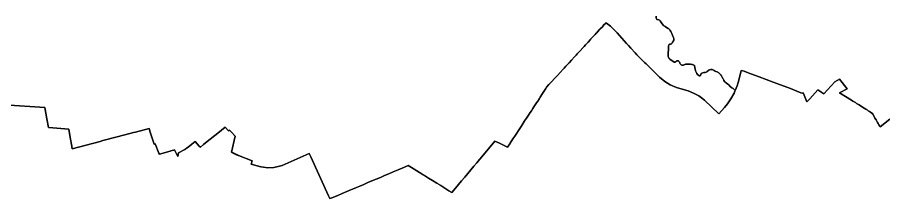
# Model space of a CAD drawing. Header units: inches. Extents: x 1341578 to 1502124, y 557203 to 748561.
# Drawn here: x 1369417 to 1381852, y 615797 to 618397 of the extents above; entities that cross this region are included whole.
import ezdxf

# ---------------------------------------------------------------- set-up
doc = ezdxf.new("R2010")
doc.units = ezdxf.units.IN
doc.header["$MEASUREMENT"] = 0
doc.layers.add('Zipcode', color=7, linetype='Continuous')

msp = doc.modelspace()

# ---------------------------------------------------------------- linework, layer by layer
at = {"layer": 'Zipcode'}
for points in [[(1378588, 618413), (1378587, 618393), (1378588, 618383), (1378597, 618367), (1378606, 618364), (1378626, 618359), (1378636, 618355), (1378643, 618348), (1378659, 618321), (1378690, 618280), (1378698, 618274), (1378716, 618265), (1378733, 618253), (1378761, 618239), (1378769, 618233), (1378782, 618218), (1378787, 618209), (1378798, 618192), (1378813, 618165), (1378828, 618127), (1378834, 618107), (1378838, 618088), (1378839, 618077), (1378838, 618067), (1378834, 618058), (1378823, 618040), (1378812, 618023), (1378805, 618016), (1378796, 618012), (1378786, 618012), (1378776, 618010), (1378770, 618005), (1378765, 617985), (1378764, 617934), (1378758, 617883), (1378758, 617862), (1378758, 617852), (1378760, 617842), (1378766, 617822), (1378770, 617813), (1378777, 617805), (1378785, 617798), (1378844, 617755), (1378854, 617754), (1378861, 617755), (1378869, 617761), (1378876, 617768), (1378885, 617772), (1378895, 617772), (1378905, 617771), (1378913, 617766), (1378925, 617750), (1378928, 617740), (1378933, 617731), (1378939, 617722), (1378947, 617716), (1378956, 617712), (1378967, 617711), (1378977, 617713), (1379007, 617725), (1379017, 617727), (1379038, 617727), (1379079, 617725), (1379099, 617723), (1379109, 617720), (1379126, 617711), (1379135, 617705), (1379139, 617697), (1379141, 617686), (1379141, 617676), (1379144, 617656), (1379151, 617637), (1379152, 617630), (1379170, 617593), (1379181, 617577), (1379197, 617564), (1379206, 617560), (1379216, 617560), (1379221, 617564), (1379226, 617574), (1379228, 617583), (1379234, 617592), (1379242, 617597), (1379272, 617604), (1379292, 617607), (1379302, 617610), (1379312, 617615), (1379320, 617621), (1379342, 617640), (1379351, 617645), (1379373, 617648), (1379382, 617650), (1379392, 617648), (1379402, 617645), (1379411, 617641), (1379419, 617634), (1379433, 617626), (1379442, 617621), (1379461, 617615), (1379471, 617610), (1379478, 617606), (1379488, 617599), (1379502, 617585), (1379506, 617583), (1379512, 617574), (1379518, 617567), (1379524, 617558), (1379535, 617541), (1379543, 617522), (1379548, 617513), (1379551, 617504), (1379557, 617495), (1379559, 617490), (1379567, 617478), (1379573, 617470), (1379597, 617451), (1379614, 617441), (1379623, 617435), (1379630, 617428), (1379651, 617405), (1379675, 617386), (1379692, 617376), (1379699, 617369), (1379700, 617368), (1379704, 617361), (1379720, 617347), (1379716, 617336), (1379706, 617311), (1379659, 617228), (1379612, 617158), (1379569, 617104), (1379487, 617013), (1379281, 617207), (1379239, 617242), (1379199, 617270), (1379134, 617307), (1379080, 617331), (1379047, 617341), (1378993, 617359), (1378880, 617391), (1378821, 617415), (1378787, 617431), (1378748, 617453), (1378711, 617476), (1378636, 617540), (1378606, 617569), (1378441, 617730), (1378421, 617748), (1378402, 617768), (1378329, 617839), (1378311, 617860), (1378286, 617887), (1378222, 617957), (1378190, 617991), (1378161, 618024), (1378025, 618173), (1377984, 618218), (1377931, 618272), (1377874, 618313), (1377864, 618319), (1377857, 618311), (1377836, 618288), (1377814, 618263), (1377780, 618226), (1377775, 618222), (1377746, 618190), (1377734, 618177), (1377727, 618169), (1377712, 618153), (1377693, 618132), (1377678, 618116), (1377673, 618111), (1377651, 618087), (1377644, 618079), (1377610, 618042), (1377573, 618002), (1377551, 617978), (1377536, 617961), (1377495, 617917), (1377455, 617873), (1377436, 617853), (1377414, 617829), (1377373, 617785), (1377337, 617746), (1377333, 617741), (1377317, 617724), (1377300, 617705), (1377292, 617697), (1377265, 617667), (1377254, 617656), (1377252, 617654), (1377251, 617653), (1377211, 617608), (1377170, 617564), (1377165, 617559), (1377129, 617520), (1377089, 617476), (1377087, 617475), (1377048, 617432), (1377014, 617395), (1377002, 617375), (1376957, 617306), (1376955, 617303), (1376922, 617251), (1376911, 617235), (1376886, 617197), (1376870, 617172), (1376851, 617142), (1376833, 617115), (1376815, 617088), (1376796, 617058), (1376780, 617034), (1376755, 616996), (1376744, 616979), (1376716, 616937), (1376708, 616925), (1376678, 616877), (1376673, 616870), (1376637, 616816), (1376601, 616761), (1376597, 616754), (1376595, 616751), (1376566, 616707), (1376556, 616691), (1376531, 616653), (1376492, 616593), (1376484, 616582), (1376454, 616535), (1376338, 616591), (1376273, 616622), (1376254, 616599), (1376247, 616591), (1376107, 616423), (1376056, 616362), (1376052, 616358), (1376013, 616312), (1375971, 616262), (1375926, 616209), (1375882, 616157), (1375838, 616105), (1375794, 616053), (1375750, 616001), (1375706, 615949), (1375652, 615887), (1375613, 615911), (1375555, 615947), (1375497, 615983), (1375476, 615996), (1375471, 615999), (1375437, 616019), (1375378, 616056), (1375318, 616092), (1375260, 616128), (1375242, 616139), (1375199, 616165), (1375190, 616171), (1375073, 616242), (1375027, 616270), (1374974, 616247), (1374882, 616209), (1374812, 616179), (1374750, 616153), (1374689, 616128), (1374628, 616102), (1374568, 616077), (1374507, 616051), (1374446, 616026), (1374389, 616001), (1374334, 615978), (1374284, 615957), (1374275, 615954), (1374212, 615927), (1374145, 615899), (1374079, 615871), (1374015, 615844), (1373932, 615809), (1373902, 615797), (1373884, 615835), (1373629, 616396), (1373607, 616442), (1373565, 616425), (1373217, 616273), (1373159, 616256), (1373099, 616245), (1373014, 616238), (1372949, 616246), (1372910, 616254), (1372859, 616267), (1372775, 616292), (1372788, 616341), (1372590, 616417), (1372589, 616417), (1372589, 616417), (1372588, 616417), (1372588, 616418), (1372586, 616418), (1372585, 616419), (1372584, 616419), (1372584, 616419), (1372583, 616419), (1372582, 616420), (1372581, 616420), (1372580, 616421), (1372580, 616421), (1372579, 616421), (1372577, 616422), (1372576, 616422), (1372576, 616422), (1372576, 616422), (1372575, 616423), (1372574, 616423), (1372574, 616423), (1372573, 616424), (1372571, 616424), (1372570, 616425), (1372569, 616425), (1372569, 616425), (1372568, 616426), (1372567, 616426), (1372565, 616427), (1372564, 616427), (1372562, 616428), (1372561, 616429), (1372560, 616429), (1372559, 616430), (1372558, 616430), (1372557, 616430), (1372557, 616431), (1372556, 616431), (1372555, 616431), (1372555, 616431), (1372554, 616432), (1372553, 616432), (1372553, 616432), (1372553, 616432), (1372552, 616433), (1372551, 616433), (1372551, 616433), (1372550, 616434), (1372549, 616434), (1372548, 616435), (1372547, 616435), (1372546, 616435), (1372546, 616436), (1372545, 616436), (1372543, 616437), (1372543, 616437), (1372543, 616437), (1372542, 616438), (1372541, 616438), (1372541, 616438), (1372540, 616438), (1372540, 616439), (1372539, 616439), (1372538, 616439), (1372538, 616439), (1372538, 616440), (1372536, 616440), (1372535, 616441), (1372533, 616442), (1372533, 616442), (1372533, 616442), (1372531, 616443), (1372530, 616443), (1372529, 616444), (1372527, 616445), (1372526, 616446), (1372524, 616446), (1372524, 616446), (1372523, 616447), (1372522, 616447), (1372521, 616448), (1372521, 616448), (1372520, 616448), (1372519, 616449), (1372518, 616450), (1372517, 616450), (1372517, 616450), (1372516, 616450), (1372516, 616451), (1372515, 616451), (1372514, 616451), (1372514, 616452), (1372514, 616452), (1372513, 616452), (1372512, 616452), (1372512, 616453), (1372511, 616453), (1372511, 616453), (1372510, 616454), (1372510, 616454), (1372509, 616454), (1372508, 616455), (1372508, 616455), (1372507, 616455), (1372506, 616456), (1372506, 616456), (1372506, 616456), (1372505, 616457), (1372504, 616457), (1372503, 616457), (1372503, 616458), (1372502, 616458), (1372501, 616459), (1372499, 616460), (1372498, 616460), (1372496, 616461), (1372495, 616462), (1372495, 616462), (1372494, 616463), (1372493, 616463), (1372492, 616464), (1372491, 616464), (1372490, 616465), (1372545, 616693), (1372489, 616751), (1372461, 616780), (1372447, 616769), (1372398, 616822), (1372293, 616735), (1372141, 616614), (1372090, 616573), (1372045, 616537), (1372025, 616551), (1371971, 616618), (1371920, 616578), (1371870, 616537), (1371846, 616519), (1371836, 616513), (1371819, 616503), (1371730, 616452), (1371730, 616452), (1371723, 616400), (1371671, 616496), (1371662, 616494), (1371640, 616487), (1371619, 616481), (1371612, 616479), (1371456, 616433), (1371449, 616449), (1371394, 616581), (1371381, 616579), (1371325, 616751), (1371308, 616802), (1371113, 616751), (1371086, 616744), (1371030, 616729), (1370852, 616683), (1370645, 616629), (1370604, 616618), (1370205, 616510), (1370199, 616547), (1370198, 616550), (1370177, 616674), (1370176, 616677), (1370166, 616733), (1370155, 616795), (1369925, 616811), (1369865, 616816), (1369841, 616940), (1369811, 617102), (1369232, 617142)], [(1381941, 616936), (1381801, 616826), (1381795, 616836), (1381785, 616854), (1381774, 616873), (1381764, 616890), (1381754, 616908), (1381743, 616926), (1381727, 616953), (1381720, 616965), (1381695, 617007), (1381687, 617022), (1381683, 617025), (1381665, 617036), (1381647, 617047), (1381630, 617058), (1381613, 617069), (1381595, 617080), (1381549, 617109), (1381498, 617141), (1381480, 617152), (1381463, 617163), (1381446, 617174), (1381428, 617185), (1381411, 617196), (1381389, 617210), (1381220, 617316), (1381330, 617372), (1381216, 617511), (1381151, 617470), (1380992, 617300), (1380907, 617355), (1380791, 617228), (1380750, 617184), (1380710, 617281), (1380697, 617313), (1380685, 617309), (1380665, 617313), (1380513, 617377), (1380317, 617450), (1380267, 617466), (1380065, 617542), (1379947, 617588), (1379907, 617603), (1379851, 617625), (1379806, 617637), (1379778, 617517), (1379762, 617461), (1379749, 617416), (1379720, 617347), (1379704, 617361), (1379700, 617368), (1379699, 617369), (1379692, 617376), (1379675, 617386), (1379651, 617405), (1379630, 617428), (1379623, 617435), (1379614, 617441), (1379597, 617451), (1379573, 617470), (1379567, 617478), (1379559, 617490), (1379557, 617495), (1379551, 617504), (1379548, 617513), (1379543, 617522), (1379535, 617541), (1379524, 617558), (1379518, 617567), (1379512, 617574), (1379506, 617583), (1379502, 617585), (1379488, 617599), (1379478, 617606), (1379471, 617610), (1379461, 617615), (1379442, 617621), (1379433, 617626), (1379419, 617634), (1379411, 617641), (1379402, 617645), (1379392, 617648), (1379382, 617650), (1379373, 617648), (1379351, 617645), (1379342, 617640), (1379320, 617621), (1379312, 617615), (1379302, 617610), (1379292, 617607), (1379272, 617604), (1379242, 617597), (1379234, 617592), (1379228, 617583), (1379226, 617574), (1379221, 617564), (1379216, 617560), (1379206, 617560), (1379197, 617564), (1379181, 617577), (1379170, 617593), (1379152, 617630), (1379151, 617637), (1379144, 617656), (1379141, 617676), (1379141, 617686), (1379139, 617697), (1379135, 617705), (1379126, 617711), (1379109, 617720), (1379099, 617723), (1379079, 617725), (1379038, 617727), (1379017, 617727), (1379007, 617725), (1378977, 617713), (1378967, 617711), (1378956, 617712), (1378947, 617716), (1378939, 617722), (1378933, 617731), (1378928, 617740), (1378925, 617750), (1378913, 617766), (1378905, 617771), (1378895, 617772), (1378885, 617772), (1378876, 617768), (1378869, 617761), (1378861, 617755), (1378854, 617754), (1378844, 617755), (1378785, 617798), (1378777, 617805), (1378770, 617813), (1378766, 617822), (1378760, 617842), (1378758, 617852), (1378758, 617862), (1378758, 617883), (1378764, 617934), (1378765, 617985), (1378770, 618005), (1378776, 618010), (1378786, 618012), (1378796, 618012), (1378805, 618016), (1378812, 618023), (1378823, 618040), (1378834, 618058), (1378838, 618067), (1378839, 618077), (1378838, 618088), (1378834, 618107), (1378828, 618127), (1378813, 618165), (1378798, 618192), (1378787, 618209), (1378782, 618218), (1378769, 618233), (1378761, 618239), (1378733, 618253), (1378716, 618265), (1378698, 618274), (1378690, 618280), (1378659, 618321), (1378643, 618348), (1378636, 618355), (1378626, 618359), (1378606, 618364), (1378597, 618367), (1378588, 618383), (1378587, 618393), (1378588, 618413)], [(1369232, 617142), (1369811, 617102), (1369841, 616940), (1369865, 616816), (1369925, 616811), (1370155, 616795), (1370166, 616733), (1370176, 616677), (1370177, 616674), (1370198, 616550), (1370199, 616547), (1370205, 616510), (1370604, 616618), (1370645, 616629), (1370852, 616683), (1371030, 616729), (1371086, 616744), (1371113, 616751), (1371308, 616802), (1371325, 616751), (1371381, 616579), (1371394, 616581), (1371449, 616449), (1371456, 616433), (1371612, 616479), (1371619, 616481), (1371640, 616487), (1371662, 616494), (1371671, 616496), (1371723, 616400), (1371730, 616452), (1371730, 616452), (1371819, 616503), (1371836, 616513), (1371846, 616519), (1371870, 616537), (1371920, 616578), (1371971, 616618), (1372025, 616551), (1372045, 616537), (1372090, 616573), (1372141, 616614), (1372293, 616735), (1372398, 616822), (1372447, 616769), (1372461, 616780), (1372489, 616751), (1372545, 616693), (1372490, 616465), (1372491, 616464), (1372492, 616464), (1372493, 616463), (1372494, 616463), (1372495, 616462), (1372495, 616462), (1372496, 616461), (1372498, 616460), (1372499, 616460), (1372501, 616459), (1372502, 616458), (1372503, 616458), (1372503, 616457), (1372504, 616457), (1372505, 616457), (1372506, 616456), (1372506, 616456), (1372506, 616456), (1372507, 616455), (1372508, 616455), (1372508, 616455), (1372509, 616454), (1372510, 616454), (1372510, 616454), (1372511, 616453), (1372511, 616453), (1372512, 616453), (1372512, 616452), (1372513, 616452), (1372514, 616452), (1372514, 616452), (1372514, 616451), (1372515, 616451), (1372516, 616451), (1372516, 616450), (1372517, 616450), (1372517, 616450), (1372518, 616450), (1372519, 616449), (1372520, 616448), (1372521, 616448), (1372521, 616448), (1372522, 616447), (1372523, 616447), (1372524, 616446), (1372524, 616446), (1372526, 616446), (1372527, 616445), (1372529, 616444), (1372530, 616443), (1372531, 616443), (1372533, 616442), (1372533, 616442), (1372533, 616442), (1372535, 616441), (1372536, 616440), (1372538, 616440), (1372538, 616439), (1372538, 616439), (1372539, 616439), (1372540, 616439), (1372540, 616438), (1372541, 616438), (1372541, 616438), (1372542, 616438), (1372543, 616437), (1372543, 616437), (1372543, 616437), (1372545, 616436), (1372546, 616436), (1372546, 616435), (1372547, 616435), (1372548, 616435), (1372549, 616434), (1372550, 616434), (1372551, 616433), (1372551, 616433), (1372552, 616433), (1372553, 616432), (1372553, 616432), (1372553, 616432), (1372554, 616432), (1372555, 616431), (1372555, 616431), (1372556, 616431), (1372557, 616431), (1372557, 616430), (1372558, 616430), (1372559, 616430), (1372560, 616429), (1372561, 616429), (1372562, 616428), (1372564, 616427), (1372565, 616427), (1372567, 616426), (1372568, 616426), (1372569, 616425), (1372569, 616425), (1372570, 616425), (1372571, 616424), (1372573, 616424), (1372574, 616423), (1372574, 616423), (1372575, 616423), (1372576, 616422), (1372576, 616422), (1372576, 616422), (1372577, 616422), (1372579, 616421), (1372580, 616421), (1372580, 616421), (1372581, 616420), (1372582, 616420), (1372583, 616419), (1372584, 616419), (1372584, 616419), (1372585, 616419), (1372586, 616418), (1372588, 616418), (1372588, 616417), (1372589, 616417), (1372589, 616417), (1372590, 616417), (1372788, 616341), (1372775, 616292), (1372859, 616267), (1372910, 616254), (1372949, 616246), (1373014, 616238), (1373099, 616245), (1373159, 616256), (1373217, 616273), (1373565, 616425), (1373607, 616442), (1373629, 616396), (1373884, 615835), (1373902, 615797), (1373932, 615809), (1374015, 615844), (1374079, 615871), (1374145, 615899), (1374212, 615927), (1374275, 615954), (1374284, 615957), (1374334, 615978), (1374389, 616001), (1374446, 616026), (1374507, 616051), (1374568, 616077), (1374628, 616102), (1374689, 616128), (1374750, 616153), (1374812, 616179), (1374882, 616209), (1374974, 616247), (1375027, 616270), (1375073, 616242), (1375190, 616171), (1375199, 616165), (1375242, 616139), (1375260, 616128), (1375318, 616092), (1375378, 616056), (1375437, 616019), (1375471, 615999), (1375476, 615996), (1375497, 615983), (1375555, 615947), (1375613, 615911), (1375652, 615887), (1375706, 615949), (1375750, 616001), (1375794, 616053), (1375838, 616105), (1375882, 616157), (1375926, 616209), (1375971, 616262), (1376013, 616312), (1376052, 616358), (1376056, 616362), (1376107, 616423), (1376247, 616591), (1376254, 616599), (1376273, 616622), (1376338, 616591), (1376454, 616535), (1376484, 616582), (1376492, 616593), (1376531, 616653), (1376556, 616691), (1376566, 616707), (1376595, 616751), (1376597, 616754), (1376601, 616761), (1376637, 616816), (1376673, 616870), (1376678, 616877), (1376708, 616925), (1376716, 616937), (1376744, 616979), (1376755, 616996), (1376780, 617034), (1376796, 617058), (1376815, 617088), (1376833, 617115), (1376851, 617142), (1376870, 617172), (1376886, 617197), (1376911, 617235), (1376922, 617251), (1376955, 617303), (1376957, 617306), (1377002, 617375), (1377014, 617395), (1377048, 617432), (1377087, 617475), (1377089, 617476), (1377129, 617520), (1377165, 617559), (1377170, 617564), (1377211, 617608), (1377251, 617653), (1377252, 617654), (1377254, 617656), (1377265, 617667), (1377292, 617697), (1377300, 617705), (1377317, 617724), (1377333, 617741), (1377337, 617746), (1377373, 617785), (1377414, 617829), (1377436, 617853), (1377455, 617873), (1377495, 617917), (1377536, 617961), (1377551, 617978), (1377573, 618002), (1377610, 618042), (1377644, 618079), (1377651, 618087), (1377673, 618111), (1377678, 618116), (1377693, 618132), (1377712, 618153), (1377727, 618169), (1377734, 618177), (1377746, 618190), (1377775, 618222), (1377780, 618226), (1377814, 618263), (1377836, 618288), (1377857, 618311), (1377864, 618319), (1377874, 618313), (1377931, 618272), (1377984, 618218), (1378025, 618173), (1378161, 618024), (1378190, 617991), (1378222, 617957), (1378286, 617887), (1378311, 617860), (1378329, 617839), (1378402, 617768), (1378421, 617748), (1378441, 617730), (1378606, 617569), (1378636, 617540), (1378711, 617476), (1378748, 617453), (1378787, 617431), (1378821, 617415), (1378880, 617391), (1378993, 617359), (1379047, 617341), (1379080, 617331), (1379134, 617307), (1379199, 617270), (1379239, 617242), (1379281, 617207), (1379487, 617013), (1379569, 617104), (1379612, 617158), (1379659, 617228), (1379706, 617311), (1379716, 617336), (1379720, 617347), (1379749, 617416), (1379762, 617461), (1379778, 617517), (1379806, 617637), (1379851, 617625), (1379907, 617603), (1379947, 617588), (1380065, 617542), (1380267, 617466), (1380317, 617450), (1380513, 617377), (1380665, 617313), (1380685, 617309), (1380697, 617313), (1380710, 617281), (1380750, 617184), (1380791, 617228), (1380907, 617355), (1380992, 617300), (1381151, 617470), (1381216, 617511), (1381330, 617372), (1381220, 617316), (1381389, 617210), (1381411, 617196), (1381428, 617185), (1381446, 617174), (1381463, 617163), (1381480, 617152), (1381498, 617141), (1381549, 617109), (1381595, 617080), (1381613, 617069), (1381630, 617058), (1381647, 617047), (1381665, 617036), (1381683, 617025), (1381687, 617022), (1381695, 617007), (1381720, 616965), (1381727, 616953), (1381743, 616926), (1381754, 616908), (1381764, 616890), (1381774, 616873), (1381785, 616854), (1381795, 616836), (1381801, 616826), (1381941, 616936)]]:
    msp.add_lwpolyline(points, dxfattribs=at)

doc.saveas('drawing.dxf')
